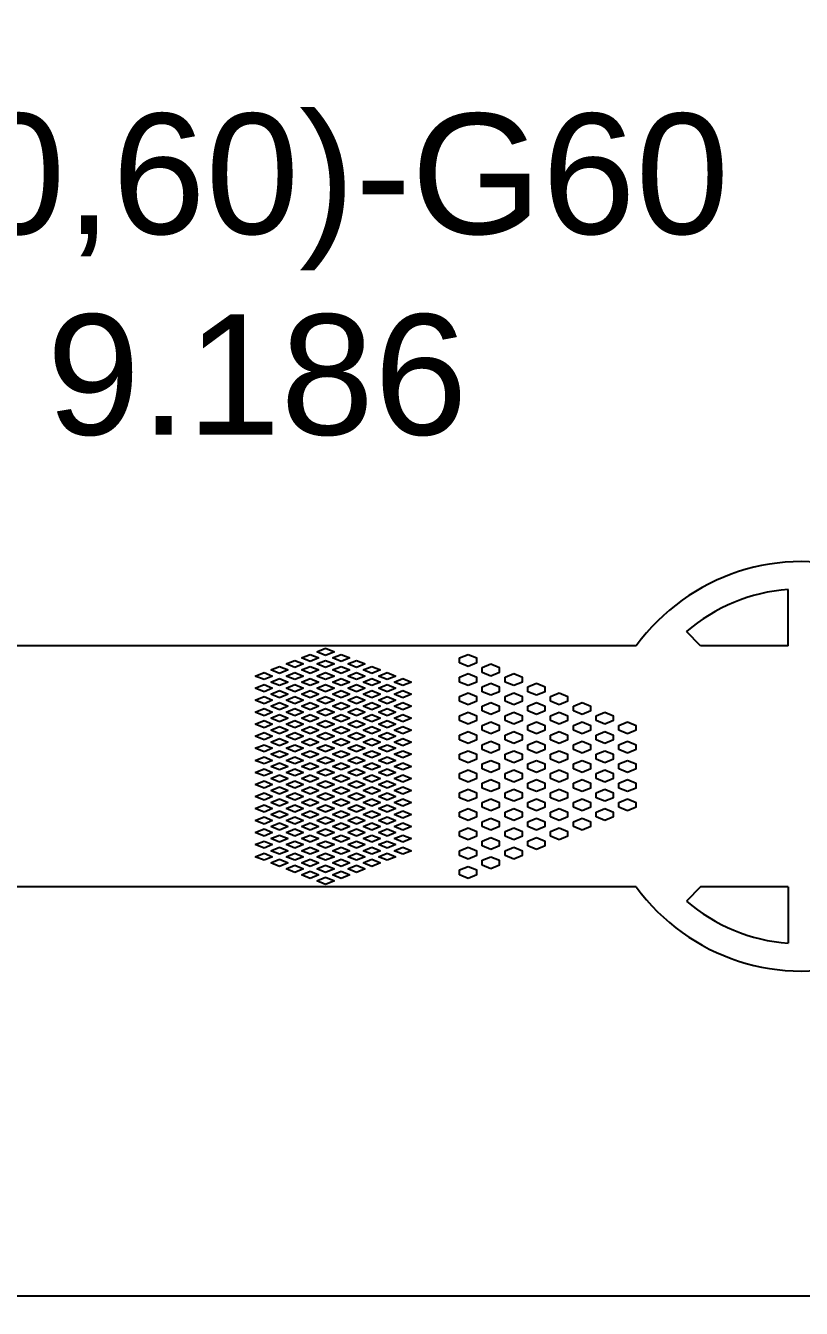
# Model space of a CAD drawing. Header units: inches. Extents: x -271009 to 5700, y -37000 to 38138.
# Drawn here: x -119430 to -116161, y 17255 to 22660 of the extents above; entities that cross this region are included whole.
import ezdxf

# ---------------------------------------------------------------- set-up
doc = ezdxf.new("R2010")
doc.units = ezdxf.units.IN
doc.header["$MEASUREMENT"] = 0
doc.styles.get("Standard").update_dxf_attribs({"font": 'arial.ttf'})

msp = doc.modelspace()

# ---------------------------------------------------------------- linework, layer by layer
for p, q in [((-116216.9, 20046.3), (-116216.9, 20284.3)), ((-116585.5, 20046.3), (-116645.8, 20106.6)), ((-116857, 20046.3), (-119813.4, 20046.3)), ((-118267.4, 19995.5), (-118230.8, 20010.7)), ((-118230.8, 20010.7), (-118194.3, 19995.5)), ((-118202.4, 20020.9), (-118165.9, 20036.1)), ((-118165.9, 20005.7), (-118202.4, 20020.9)), ((-118165.9, 20036.1), (-118129.3, 20020.9)), ((-118129.3, 20020.9), (-118165.9, 20005.7)), ((-118137.5, 19995.5), (-118100.9, 20010.7)), ((-118100.9, 20010.7), (-118064.4, 19995.5)), ((-117601.5, 19995.5), (-117565, 20010.7)), ((-117565, 20010.7), (-117528.5, 19995.5)), ((-116216.9, 20046.3), (-116585.5, 20046.3)), ((-118397.3, 19944.8), (-118360.8, 19960)), ((-118360.8, 19929.5), (-118397.3, 19944.8)), ((-118360.8, 19960), (-118324.2, 19944.8)), ((-118324.2, 19944.8), (-118360.8, 19929.5)), ((-118332.3, 19970.1), (-118295.8, 19985.4)), ((-118295.8, 19954.9), (-118332.3, 19970.1)), ((-118295.8, 19985.4), (-118259.3, 19970.1)), ((-118259.3, 19970.1), (-118295.8, 19954.9)), ((-118230.8, 19980.3), (-118267.4, 19995.5)), ((-118267.4, 19944.8), (-118230.8, 19960)), ((-118230.8, 19929.5), (-118267.4, 19944.8)), ((-118194.3, 19995.5), (-118230.8, 19980.3)), ((-118230.8, 19960), (-118194.3, 19944.8)), ((-118194.3, 19944.8), (-118230.8, 19929.5)), ((-118202.4, 19970.1), (-118165.9, 19985.4)), ((-118165.9, 19954.9), (-118202.4, 19970.1)), ((-118165.9, 19985.4), (-118129.3, 19970.1)), ((-118129.3, 19970.1), (-118165.9, 19954.9)), ((-118100.9, 19980.3), (-118137.5, 19995.5)), ((-118137.5, 19944.8), (-118100.9, 19960)), ((-118100.9, 19929.5), (-118137.5, 19944.8)), ((-118064.4, 19995.5), (-118100.9, 19980.3)), ((-118100.9, 19960), (-118064.4, 19944.8)), ((-118064.4, 19944.8), (-118100.9, 19929.5)), ((-118072.5, 19970.1), (-118036, 19985.4)), ((-118036, 19954.9), (-118072.5, 19970.1)), ((-118036, 19985.4), (-117999.4, 19970.1)), ((-117999.4, 19970.1), (-118036, 19954.9)), ((-118007.5, 19944.8), (-117971, 19960)), ((-117971, 19929.5), (-118007.5, 19944.8)), ((-117971, 19960), (-117934.5, 19944.8)), ((-117934.5, 19944.8), (-117971, 19929.5)), ((-117601.5, 19975.2), (-117601.5, 19995.5)), ((-117565, 19960), (-117601.5, 19975.2)), ((-117528.5, 19975.2), (-117565, 19960)), ((-117528.5, 19975.2), (-117528.5, 19995.5)), ((-117505.6, 19954.9), (-117469.1, 19970.1)), ((-117505.6, 19934.6), (-117505.6, 19954.9)), ((-117469.1, 19970.1), (-117432.6, 19954.9)), ((-117432.6, 19934.6), (-117432.6, 19954.9)), ((-118462.3, 19919.4), (-118425.7, 19934.6)), ((-118425.7, 19904.2), (-118462.3, 19919.4)), ((-118425.7, 19934.6), (-118389.2, 19919.4)), ((-118389.2, 19919.4), (-118425.7, 19904.2)), ((-118397.3, 19894), (-118360.8, 19909.2)), ((-118360.8, 19878.8), (-118397.3, 19894)), ((-118360.8, 19909.2), (-118324.2, 19894)), ((-118324.2, 19894), (-118360.8, 19878.8)), ((-118332.3, 19919.4), (-118295.8, 19934.6)), ((-118295.8, 19904.2), (-118332.3, 19919.4)), ((-118295.8, 19934.6), (-118259.3, 19919.4)), ((-118259.3, 19919.4), (-118295.8, 19904.2)), ((-118267.4, 19894), (-118230.8, 19909.2)), ((-118230.8, 19878.8), (-118267.4, 19894)), ((-118230.8, 19909.2), (-118194.3, 19894)), ((-118194.3, 19894), (-118230.8, 19878.8)), ((-118202.4, 19919.4), (-118165.9, 19934.6)), ((-118165.9, 19904.2), (-118202.4, 19919.4)), ((-118165.9, 19934.6), (-118129.3, 19919.4)), ((-118129.3, 19919.4), (-118165.9, 19904.2)), ((-118137.5, 19894), (-118100.9, 19909.2)), ((-118100.9, 19878.8), (-118137.5, 19894)), ((-118100.9, 19909.2), (-118064.4, 19894)), ((-118064.4, 19894), (-118100.9, 19878.8)), ((-118072.5, 19919.4), (-118036, 19934.6)), ((-118036, 19904.2), (-118072.5, 19919.4)), ((-118036, 19934.6), (-117999.4, 19919.4)), ((-117999.4, 19919.4), (-118036, 19904.2)), ((-118007.5, 19894), (-117971, 19909.2)), ((-117971, 19878.8), (-118007.5, 19894)), ((-117971, 19909.2), (-117934.5, 19894)), ((-117934.5, 19894), (-117971, 19878.8)), ((-117942.6, 19919.4), (-117906, 19934.6)), ((-117906, 19904.2), (-117942.6, 19919.4)), ((-117906, 19934.6), (-117869.5, 19919.4)), ((-117869.5, 19919.4), (-117906, 19904.2)), ((-117877.6, 19894), (-117841.1, 19909.2)), ((-117841.1, 19878.8), (-117877.6, 19894)), ((-117841.1, 19909.2), (-117804.5, 19894)), ((-117804.5, 19894), (-117841.1, 19878.8)), ((-117601.5, 19914.3), (-117565, 19929.5)), ((-117601.5, 19894), (-117601.5, 19914.3)), ((-117565, 19878.8), (-117601.5, 19894)), ((-117565, 19929.5), (-117528.5, 19914.3)), ((-117528.5, 19894), (-117565, 19878.8)), ((-117528.5, 19894), (-117528.5, 19914.3)), ((-117469.1, 19919.4), (-117505.6, 19934.6)), ((-117432.6, 19934.6), (-117469.1, 19919.4)), ((-117409.7, 19914.3), (-117373.2, 19929.5)), ((-117409.7, 19894), (-117409.7, 19914.3)), ((-117373.2, 19878.8), (-117409.7, 19894)), ((-117373.2, 19929.5), (-117336.6, 19914.3)), ((-117336.6, 19894), (-117373.2, 19878.8)), ((-117336.6, 19894), (-117336.6, 19914.3)), ((-118462.3, 19868.6), (-118425.7, 19883.9)), ((-118425.7, 19853.4), (-118462.3, 19868.6)), ((-118425.7, 19883.9), (-118389.2, 19868.6)), ((-118389.2, 19868.6), (-118425.7, 19853.4)), ((-118397.3, 19843.3), (-118360.8, 19858.5)), ((-118360.8, 19828), (-118397.3, 19843.3)), ((-118360.8, 19858.5), (-118324.2, 19843.3)), ((-118324.2, 19843.3), (-118360.8, 19828)), ((-118332.3, 19868.6), (-118295.8, 19883.9)), ((-118295.8, 19853.4), (-118332.3, 19868.6)), ((-118295.8, 19883.9), (-118259.3, 19868.6)), ((-118259.3, 19868.6), (-118295.8, 19853.4)), ((-118267.4, 19843.3), (-118230.8, 19858.5)), ((-118230.8, 19828), (-118267.4, 19843.3)), ((-118230.8, 19858.5), (-118194.3, 19843.3)), ((-118194.3, 19843.3), (-118230.8, 19828)), ((-118202.4, 19868.6), (-118165.9, 19883.9)), ((-118165.9, 19853.4), (-118202.4, 19868.6)), ((-118165.9, 19883.9), (-118129.3, 19868.6)), ((-118129.3, 19868.6), (-118165.9, 19853.4)), ((-118137.5, 19843.3), (-118100.9, 19858.5)), ((-118100.9, 19828), (-118137.5, 19843.3)), ((-118100.9, 19858.5), (-118064.4, 19843.3)), ((-118064.4, 19843.3), (-118100.9, 19828)), ((-118072.5, 19868.6), (-118036, 19883.9)), ((-118036, 19853.4), (-118072.5, 19868.6)), ((-118036, 19883.9), (-117999.4, 19868.6)), ((-117999.4, 19868.6), (-118036, 19853.4)), ((-118007.5, 19843.3), (-117971, 19858.5)), ((-117971, 19828), (-118007.5, 19843.3)), ((-117971, 19858.5), (-117934.5, 19843.3)), ((-117934.5, 19843.3), (-117971, 19828)), ((-117942.6, 19868.6), (-117906, 19883.9)), ((-117906, 19853.4), (-117942.6, 19868.6)), ((-117906, 19883.9), (-117869.5, 19868.6)), ((-117869.5, 19868.6), (-117906, 19853.4)), ((-117877.6, 19843.3), (-117841.1, 19858.5)), ((-117841.1, 19828), (-117877.6, 19843.3)), ((-117841.1, 19858.5), (-117804.5, 19843.3)), ((-117804.5, 19843.3), (-117841.1, 19828)), ((-117601.5, 19833.1), (-117565, 19848.3)), ((-117565, 19848.3), (-117528.5, 19833.1)), ((-117505.6, 19873.7), (-117469.1, 19888.9)), ((-117505.6, 19853.4), (-117505.6, 19873.7)), ((-117469.1, 19838.2), (-117505.6, 19853.4)), ((-117469.1, 19888.9), (-117432.6, 19873.7)), ((-117432.6, 19853.4), (-117469.1, 19838.2)), ((-117432.6, 19853.4), (-117432.6, 19873.7)), ((-117409.7, 19833.1), (-117373.2, 19848.3)), ((-117373.2, 19848.3), (-117336.6, 19833.1)), ((-117313.8, 19873.7), (-117277.3, 19888.9)), ((-117313.8, 19853.4), (-117313.8, 19873.7)), ((-117277.3, 19838.2), (-117313.8, 19853.4)), ((-117277.3, 19888.9), (-117240.7, 19873.7)), ((-117240.7, 19853.4), (-117277.3, 19838.2)), ((-117240.7, 19853.4), (-117240.7, 19873.7)), ((-117217.9, 19833.1), (-117181.3, 19848.3)), ((-117181.3, 19848.3), (-117144.8, 19833.1)), ((-118462.3, 19817.9), (-118425.7, 19833.1)), ((-118425.7, 19802.7), (-118462.3, 19817.9)), ((-118462.3, 19767.1), (-118425.7, 19782.4)), ((-118425.7, 19833.1), (-118389.2, 19817.9)), ((-118389.2, 19817.9), (-118425.7, 19802.7)), ((-118425.7, 19782.4), (-118389.2, 19767.1)), ((-118397.3, 19792.5), (-118360.8, 19807.7)), ((-118360.8, 19777.3), (-118397.3, 19792.5)), ((-118360.8, 19807.7), (-118324.2, 19792.5)), ((-118324.2, 19792.5), (-118360.8, 19777.3)), ((-118332.3, 19817.9), (-118295.8, 19833.1)), ((-118295.8, 19802.7), (-118332.3, 19817.9)), ((-118332.3, 19767.1), (-118295.8, 19782.4)), ((-118295.8, 19833.1), (-118259.3, 19817.9)), ((-118259.3, 19817.9), (-118295.8, 19802.7)), ((-118295.8, 19782.4), (-118259.3, 19767.1)), ((-118267.4, 19792.5), (-118230.8, 19807.7)), ((-118230.8, 19777.3), (-118267.4, 19792.5)), ((-118230.8, 19807.7), (-118194.3, 19792.5)), ((-118194.3, 19792.5), (-118230.8, 19777.3)), ((-118202.4, 19817.9), (-118165.9, 19833.1)), ((-118165.9, 19802.7), (-118202.4, 19817.9)), ((-118202.4, 19767.1), (-118165.9, 19782.4)), ((-118165.9, 19833.1), (-118129.3, 19817.9)), ((-118129.3, 19817.9), (-118165.9, 19802.7)), ((-118165.9, 19782.4), (-118129.3, 19767.1)), ((-118137.5, 19792.5), (-118100.9, 19807.7)), ((-118100.9, 19777.3), (-118137.5, 19792.5)), ((-118100.9, 19807.7), (-118064.4, 19792.5)), ((-118064.4, 19792.5), (-118100.9, 19777.3)), ((-118072.5, 19817.9), (-118036, 19833.1)), ((-118036, 19802.7), (-118072.5, 19817.9)), ((-118072.5, 19767.1), (-118036, 19782.4)), ((-118036, 19833.1), (-117999.4, 19817.9)), ((-117999.4, 19817.9), (-118036, 19802.7)), ((-118036, 19782.4), (-117999.4, 19767.1)), ((-118007.5, 19792.5), (-117971, 19807.7)), ((-117971, 19777.3), (-118007.5, 19792.5)), ((-117971, 19807.7), (-117934.5, 19792.5)), ((-117934.5, 19792.5), (-117971, 19777.3)), ((-117942.6, 19817.9), (-117906, 19833.1)), ((-117906, 19802.7), (-117942.6, 19817.9)), ((-117942.6, 19767.1), (-117906, 19782.4)), ((-117906, 19833.1), (-117869.5, 19817.9)), ((-117869.5, 19817.9), (-117906, 19802.7)), ((-117906, 19782.4), (-117869.5, 19767.1)), ((-117877.6, 19792.5), (-117841.1, 19807.7)), ((-117841.1, 19777.3), (-117877.6, 19792.5)), ((-117841.1, 19807.7), (-117804.5, 19792.5)), ((-117804.5, 19792.5), (-117841.1, 19777.3)), ((-117601.5, 19812.8), (-117601.5, 19833.1)), ((-117565, 19797.6), (-117601.5, 19812.8)), ((-117528.5, 19812.8), (-117565, 19797.6)), ((-117528.5, 19812.8), (-117528.5, 19833.1)), ((-117505.6, 19792.5), (-117469.1, 19807.7)), ((-117505.6, 19772.2), (-117505.6, 19792.5)), ((-117469.1, 19807.7), (-117432.6, 19792.5)), ((-117432.6, 19772.2), (-117432.6, 19792.5)), ((-117409.7, 19812.8), (-117409.7, 19833.1)), ((-117373.2, 19797.6), (-117409.7, 19812.8)), ((-117336.6, 19812.8), (-117373.2, 19797.6)), ((-117336.6, 19812.8), (-117336.6, 19833.1)), ((-117313.8, 19792.5), (-117277.3, 19807.7)), ((-117313.8, 19772.2), (-117313.8, 19792.5)), ((-117277.3, 19807.7), (-117240.7, 19792.5)), ((-117240.7, 19772.2), (-117240.7, 19792.5)), ((-117217.9, 19812.8), (-117217.9, 19833.1)), ((-117181.3, 19797.6), (-117217.9, 19812.8)), ((-117144.8, 19812.8), (-117181.3, 19797.6)), ((-117144.8, 19812.8), (-117144.8, 19833.1)), ((-117122, 19792.5), (-117085.4, 19807.7)), ((-117122, 19772.2), (-117122, 19792.5)), ((-117085.4, 19807.7), (-117048.9, 19792.5)), ((-117048.9, 19772.2), (-117048.9, 19792.5)), ((-118425.7, 19751.9), (-118462.3, 19767.1)), ((-118462.3, 19716.4), (-118425.7, 19731.6)), ((-118389.2, 19767.1), (-118425.7, 19751.9)), ((-118425.7, 19731.6), (-118389.2, 19716.4)), ((-118397.3, 19741.8), (-118360.8, 19757)), ((-118360.8, 19726.5), (-118397.3, 19741.8)), ((-118360.8, 19757), (-118324.2, 19741.8)), ((-118324.2, 19741.8), (-118360.8, 19726.5)), ((-118295.8, 19751.9), (-118332.3, 19767.1)), ((-118332.3, 19716.4), (-118295.8, 19731.6)), ((-118259.3, 19767.1), (-118295.8, 19751.9)), ((-118295.8, 19731.6), (-118259.3, 19716.4)), ((-118267.4, 19741.8), (-118230.8, 19757)), ((-118230.8, 19726.5), (-118267.4, 19741.8)), ((-118230.8, 19757), (-118194.3, 19741.8)), ((-118194.3, 19741.8), (-118230.8, 19726.5)), ((-118165.9, 19751.9), (-118202.4, 19767.1)), ((-118202.4, 19716.4), (-118165.9, 19731.6)), ((-118129.3, 19767.1), (-118165.9, 19751.9)), ((-118165.9, 19731.6), (-118129.3, 19716.4)), ((-118137.5, 19741.8), (-118100.9, 19757)), ((-118100.9, 19726.5), (-118137.5, 19741.8)), ((-118100.9, 19757), (-118064.4, 19741.8)), ((-118064.4, 19741.8), (-118100.9, 19726.5)), ((-118036, 19751.9), (-118072.5, 19767.1)), ((-118072.5, 19716.4), (-118036, 19731.6)), ((-117999.4, 19767.1), (-118036, 19751.9)), ((-118036, 19731.6), (-117999.4, 19716.4)), ((-118007.5, 19741.8), (-117971, 19757)), ((-117971, 19726.5), (-118007.5, 19741.8)), ((-117971, 19757), (-117934.5, 19741.8)), ((-117934.5, 19741.8), (-117971, 19726.5)), ((-117906, 19751.9), (-117942.6, 19767.1)), ((-117942.6, 19716.4), (-117906, 19731.6)), ((-117869.5, 19767.1), (-117906, 19751.9)), ((-117906, 19731.6), (-117869.5, 19716.4)), ((-117877.6, 19741.8), (-117841.1, 19757)), ((-117841.1, 19726.5), (-117877.6, 19741.8)), ((-117841.1, 19757), (-117804.5, 19741.8)), ((-117804.5, 19741.8), (-117841.1, 19726.5)), ((-117601.5, 19751.9), (-117565, 19767.1)), ((-117601.5, 19731.6), (-117601.5, 19751.9)), ((-117565, 19716.4), (-117601.5, 19731.6)), ((-117565, 19767.1), (-117528.5, 19751.9)), ((-117528.5, 19731.6), (-117565, 19716.4)), ((-117528.5, 19731.6), (-117528.5, 19751.9)), ((-117469.1, 19757), (-117505.6, 19772.2)), ((-117432.6, 19772.2), (-117469.1, 19757)), ((-117409.7, 19751.9), (-117373.2, 19767.1)), ((-117409.7, 19731.6), (-117409.7, 19751.9)), ((-117373.2, 19716.4), (-117409.7, 19731.6)), ((-117373.2, 19767.1), (-117336.6, 19751.9)), ((-117336.6, 19731.6), (-117373.2, 19716.4)), ((-117336.6, 19731.6), (-117336.6, 19751.9)), ((-117277.3, 19757), (-117313.8, 19772.2)), ((-117240.7, 19772.2), (-117277.3, 19757)), ((-117217.9, 19751.9), (-117181.3, 19767.1)), ((-117217.9, 19731.6), (-117217.9, 19751.9)), ((-117181.3, 19716.4), (-117217.9, 19731.6)), ((-117181.3, 19767.1), (-117144.8, 19751.9)), ((-117144.8, 19731.6), (-117181.3, 19716.4)), ((-117144.8, 19731.6), (-117144.8, 19751.9)), ((-117085.4, 19757), (-117122, 19772.2)), ((-117048.9, 19772.2), (-117085.4, 19757)), ((-117026, 19751.9), (-116989.5, 19767.1)), ((-117026, 19731.6), (-117026, 19751.9)), ((-116989.5, 19716.4), (-117026, 19731.6)), ((-116989.5, 19767.1), (-116953, 19751.9)), ((-116953, 19731.6), (-116989.5, 19716.4)), ((-116953, 19731.6), (-116953, 19751.9)), ((-118425.7, 19701.2), (-118462.3, 19716.4)), ((-118462.3, 19665.6), (-118425.7, 19680.9)), ((-118389.2, 19716.4), (-118425.7, 19701.2)), ((-118425.7, 19680.9), (-118389.2, 19665.6)), ((-118397.3, 19691), (-118360.8, 19706.2)), ((-118360.8, 19675.8), (-118397.3, 19691)), ((-118360.8, 19706.2), (-118324.2, 19691)), ((-118324.2, 19691), (-118360.8, 19675.8)), ((-118295.8, 19701.2), (-118332.3, 19716.4)), ((-118332.3, 19665.6), (-118295.8, 19680.9)), ((-118259.3, 19716.4), (-118295.8, 19701.2)), ((-118295.8, 19680.9), (-118259.3, 19665.6)), ((-118267.4, 19691), (-118230.8, 19706.2)), ((-118230.8, 19675.8), (-118267.4, 19691)), ((-118230.8, 19706.2), (-118194.3, 19691)), ((-118194.3, 19691), (-118230.8, 19675.8)), ((-118165.9, 19701.2), (-118202.4, 19716.4)), ((-118202.4, 19665.6), (-118165.9, 19680.9)), ((-118129.3, 19716.4), (-118165.9, 19701.2)), ((-118165.9, 19680.9), (-118129.3, 19665.6)), ((-118137.5, 19691), (-118100.9, 19706.2)), ((-118100.9, 19675.8), (-118137.5, 19691)), ((-118100.9, 19706.2), (-118064.4, 19691)), ((-118064.4, 19691), (-118100.9, 19675.8)), ((-118036, 19701.2), (-118072.5, 19716.4)), ((-118072.5, 19665.6), (-118036, 19680.9)), ((-117999.4, 19716.4), (-118036, 19701.2)), ((-118036, 19680.9), (-117999.4, 19665.6)), ((-118007.5, 19691), (-117971, 19706.2)), ((-117971, 19675.8), (-118007.5, 19691)), ((-117971, 19706.2), (-117934.5, 19691)), ((-117934.5, 19691), (-117971, 19675.8)), ((-117906, 19701.2), (-117942.6, 19716.4)), ((-117942.6, 19665.6), (-117906, 19680.9)), ((-117869.5, 19716.4), (-117906, 19701.2)), ((-117906, 19680.9), (-117869.5, 19665.6)), ((-117877.6, 19691), (-117841.1, 19706.2)), ((-117841.1, 19675.8), (-117877.6, 19691)), ((-117841.1, 19706.2), (-117804.5, 19691)), ((-117804.5, 19691), (-117841.1, 19675.8)), ((-117601.5, 19670.7), (-117565, 19685.9)), ((-117565, 19685.9), (-117528.5, 19670.7)), ((-117505.6, 19711.3), (-117469.1, 19726.5)), ((-117505.6, 19691), (-117505.6, 19711.3)), ((-117469.1, 19675.8), (-117505.6, 19691)), ((-117469.1, 19726.5), (-117432.6, 19711.3)), ((-117432.6, 19691), (-117469.1, 19675.8)), ((-117432.6, 19691), (-117432.6, 19711.3)), ((-117409.7, 19670.7), (-117373.2, 19685.9)), ((-117373.2, 19685.9), (-117336.6, 19670.7)), ((-117313.8, 19711.3), (-117277.3, 19726.5)), ((-117313.8, 19691), (-117313.8, 19711.3)), ((-117277.3, 19675.8), (-117313.8, 19691)), ((-117277.3, 19726.5), (-117240.7, 19711.3)), ((-117240.7, 19691), (-117277.3, 19675.8)), ((-117240.7, 19691), (-117240.7, 19711.3)), ((-117217.9, 19670.7), (-117181.3, 19685.9)), ((-117181.3, 19685.9), (-117144.8, 19670.7)), ((-117122, 19711.3), (-117085.4, 19726.5)), ((-117122, 19691), (-117122, 19711.3)), ((-117085.4, 19675.8), (-117122, 19691)), ((-117085.4, 19726.5), (-117048.9, 19711.3)), ((-117048.9, 19691), (-117085.4, 19675.8)), ((-117048.9, 19691), (-117048.9, 19711.3)), ((-117026, 19670.7), (-116989.5, 19685.9)), ((-116989.5, 19685.9), (-116953, 19670.7)), ((-116930.1, 19711.3), (-116893.6, 19726.5)), ((-116930.1, 19691), (-116930.1, 19711.3)), ((-116893.6, 19675.8), (-116930.1, 19691)), ((-116893.6, 19726.5), (-116857, 19711.3)), ((-116857, 19691), (-116893.6, 19675.8)), ((-116857, 19691), (-116857, 19711.3)), ((-118425.7, 19650.4), (-118462.3, 19665.6)), ((-118462.3, 19614.9), (-118425.7, 19630.1)), ((-118389.2, 19665.6), (-118425.7, 19650.4)), ((-118425.7, 19630.1), (-118389.2, 19614.9)), ((-118397.3, 19640.3), (-118360.8, 19655.5)), ((-118360.8, 19625), (-118397.3, 19640.3)), ((-118360.8, 19655.5), (-118324.2, 19640.3)), ((-118324.2, 19640.3), (-118360.8, 19625)), ((-118295.8, 19650.4), (-118332.3, 19665.6)), ((-118332.3, 19614.9), (-118295.8, 19630.1)), ((-118259.3, 19665.6), (-118295.8, 19650.4)), ((-118295.8, 19630.1), (-118259.3, 19614.9)), ((-118267.4, 19640.3), (-118230.8, 19655.5)), ((-118230.8, 19625), (-118267.4, 19640.3)), ((-118230.8, 19655.5), (-118194.3, 19640.3)), ((-118194.3, 19640.3), (-118230.8, 19625)), ((-118165.9, 19650.4), (-118202.4, 19665.6)), ((-118202.4, 19614.9), (-118165.9, 19630.1)), ((-118129.3, 19665.6), (-118165.9, 19650.4)), ((-118165.9, 19630.1), (-118129.3, 19614.9)), ((-118137.5, 19640.3), (-118100.9, 19655.5)), ((-118100.9, 19625), (-118137.5, 19640.3)), ((-118100.9, 19655.5), (-118064.4, 19640.3)), ((-118064.4, 19640.3), (-118100.9, 19625)), ((-118036, 19650.4), (-118072.5, 19665.6)), ((-118072.5, 19614.9), (-118036, 19630.1)), ((-117999.4, 19665.6), (-118036, 19650.4)), ((-118036, 19630.1), (-117999.4, 19614.9)), ((-118007.5, 19640.3), (-117971, 19655.5)), ((-117971, 19625), (-118007.5, 19640.3)), ((-117971, 19655.5), (-117934.5, 19640.3)), ((-117934.5, 19640.3), (-117971, 19625)), ((-117906, 19650.4), (-117942.6, 19665.6)), ((-117942.6, 19614.9), (-117906, 19630.1)), ((-117869.5, 19665.6), (-117906, 19650.4)), ((-117906, 19630.1), (-117869.5, 19614.9)), ((-117877.6, 19640.3), (-117841.1, 19655.5)), ((-117841.1, 19625), (-117877.6, 19640.3)), ((-117841.1, 19655.5), (-117804.5, 19640.3)), ((-117804.5, 19640.3), (-117841.1, 19625)), ((-117601.5, 19650.4), (-117601.5, 19670.7)), ((-117565, 19635.2), (-117601.5, 19650.4)), ((-117528.5, 19650.4), (-117565, 19635.2)), ((-117528.5, 19650.4), (-117528.5, 19670.7)), ((-117505.6, 19630.1), (-117469.1, 19645.3)), ((-117505.6, 19609.8), (-117505.6, 19630.1)), ((-117469.1, 19645.3), (-117432.6, 19630.1)), ((-117432.6, 19609.8), (-117432.6, 19630.1)), ((-117409.7, 19650.4), (-117409.7, 19670.7)), ((-117373.2, 19635.2), (-117409.7, 19650.4)), ((-117336.6, 19650.4), (-117373.2, 19635.2)), ((-117336.6, 19650.4), (-117336.6, 19670.7)), ((-117313.8, 19630.1), (-117277.3, 19645.3)), ((-117313.8, 19609.8), (-117313.8, 19630.1)), ((-117277.3, 19645.3), (-117240.7, 19630.1)), ((-117240.7, 19609.8), (-117240.7, 19630.1)), ((-117217.9, 19650.4), (-117217.9, 19670.7)), ((-117181.3, 19635.2), (-117217.9, 19650.4)), ((-117144.8, 19650.4), (-117181.3, 19635.2)), ((-117144.8, 19650.4), (-117144.8, 19670.7)), ((-117122, 19630.1), (-117085.4, 19645.3)), ((-117122, 19609.8), (-117122, 19630.1)), ((-117085.4, 19645.3), (-117048.9, 19630.1)), ((-117048.9, 19609.8), (-117048.9, 19630.1)), ((-117026, 19650.4), (-117026, 19670.7)), ((-116989.5, 19635.2), (-117026, 19650.4)), ((-116953, 19650.4), (-116989.5, 19635.2)), ((-116953, 19650.4), (-116953, 19670.7)), ((-116930.1, 19630.1), (-116893.6, 19645.3)), ((-116930.1, 19609.8), (-116930.1, 19630.1)), ((-116893.6, 19645.3), (-116857, 19630.1)), ((-116857, 19609.8), (-116857, 19630.1)), ((-118425.7, 19599.7), (-118462.3, 19614.9)), ((-118462.3, 19564.1), (-118425.7, 19579.4)), ((-118389.2, 19614.9), (-118425.7, 19599.7)), ((-118425.7, 19579.4), (-118389.2, 19564.1)), ((-118397.3, 19589.5), (-118360.8, 19604.7)), ((-118360.8, 19574.3), (-118397.3, 19589.5)), ((-118360.8, 19604.7), (-118324.2, 19589.5)), ((-118324.2, 19589.5), (-118360.8, 19574.3)), ((-118295.8, 19599.7), (-118332.3, 19614.9)), ((-118332.3, 19564.1), (-118295.8, 19579.4)), ((-118259.3, 19614.9), (-118295.8, 19599.7)), ((-118295.8, 19579.4), (-118259.3, 19564.1)), ((-118267.4, 19589.5), (-118230.8, 19604.7)), ((-118230.8, 19574.3), (-118267.4, 19589.5)), ((-118230.8, 19604.7), (-118194.3, 19589.5)), ((-118194.3, 19589.5), (-118230.8, 19574.3)), ((-118165.9, 19599.7), (-118202.4, 19614.9)), ((-118202.4, 19564.1), (-118165.9, 19579.4)), ((-118129.3, 19614.9), (-118165.9, 19599.7)), ((-118165.9, 19579.4), (-118129.3, 19564.1)), ((-118137.5, 19589.5), (-118100.9, 19604.7)), ((-118100.9, 19574.3), (-118137.5, 19589.5)), ((-118100.9, 19604.7), (-118064.4, 19589.5)), ((-118064.4, 19589.5), (-118100.9, 19574.3)), ((-118036, 19599.7), (-118072.5, 19614.9)), ((-118072.5, 19564.1), (-118036, 19579.4)), ((-117999.4, 19614.9), (-118036, 19599.7)), ((-118036, 19579.4), (-117999.4, 19564.1)), ((-118007.5, 19589.5), (-117971, 19604.7)), ((-117971, 19574.3), (-118007.5, 19589.5)), ((-117971, 19604.7), (-117934.5, 19589.5)), ((-117934.5, 19589.5), (-117971, 19574.3)), ((-117906, 19599.7), (-117942.6, 19614.9)), ((-117942.6, 19564.1), (-117906, 19579.4)), ((-117869.5, 19614.9), (-117906, 19599.7)), ((-117906, 19579.4), (-117869.5, 19564.1)), ((-117877.6, 19589.5), (-117841.1, 19604.7)), ((-117841.1, 19574.3), (-117877.6, 19589.5)), ((-117841.1, 19604.7), (-117804.5, 19589.5)), ((-117804.5, 19589.5), (-117841.1, 19574.3)), ((-117601.5, 19589.5), (-117565, 19604.7)), ((-117601.5, 19569.2), (-117601.5, 19589.5)), ((-117565, 19554), (-117601.5, 19569.2)), ((-117565, 19604.7), (-117528.5, 19589.5)), ((-117528.5, 19569.2), (-117565, 19554)), ((-117528.5, 19569.2), (-117528.5, 19589.5)), ((-117469.1, 19594.6), (-117505.6, 19609.8)), ((-117432.6, 19609.8), (-117469.1, 19594.6)), ((-117409.7, 19589.5), (-117373.2, 19604.7)), ((-117409.7, 19569.2), (-117409.7, 19589.5)), ((-117373.2, 19554), (-117409.7, 19569.2)), ((-117373.2, 19604.7), (-117336.6, 19589.5)), ((-117336.6, 19569.2), (-117373.2, 19554)), ((-117336.6, 19569.2), (-117336.6, 19589.5)), ((-117277.3, 19594.6), (-117313.8, 19609.8)), ((-117240.7, 19609.8), (-117277.3, 19594.6)), ((-117217.9, 19589.5), (-117181.3, 19604.7)), ((-117217.9, 19569.2), (-117217.9, 19589.5)), ((-117181.3, 19554), (-117217.9, 19569.2)), ((-117181.3, 19604.7), (-117144.8, 19589.5)), ((-117144.8, 19569.2), (-117181.3, 19554)), ((-117144.8, 19569.2), (-117144.8, 19589.5)), ((-117085.4, 19594.6), (-117122, 19609.8)), ((-117048.9, 19609.8), (-117085.4, 19594.6)), ((-117026, 19589.5), (-116989.5, 19604.7)), ((-117026, 19569.2), (-117026, 19589.5)), ((-116989.5, 19554), (-117026, 19569.2)), ((-116989.5, 19604.7), (-116953, 19589.5)), ((-116953, 19569.2), (-116989.5, 19554)), ((-116953, 19569.2), (-116953, 19589.5)), ((-116893.6, 19594.6), (-116930.1, 19609.8)), ((-116857, 19609.8), (-116893.6, 19594.6)), ((-118425.7, 19548.9), (-118462.3, 19564.1)), ((-118462.3, 19513.4), (-118425.7, 19528.6)), ((-118425.7, 19498.2), (-118462.3, 19513.4)), ((-118389.2, 19564.1), (-118425.7, 19548.9)), ((-118425.7, 19528.6), (-118389.2, 19513.4)), ((-118389.2, 19513.4), (-118425.7, 19498.2)), ((-118397.3, 19538.8), (-118360.8, 19554)), ((-118360.8, 19523.5), (-118397.3, 19538.8)), ((-118360.8, 19554), (-118324.2, 19538.8)), ((-118324.2, 19538.8), (-118360.8, 19523.5)), ((-118295.8, 19548.9), (-118332.3, 19564.1)), ((-118332.3, 19513.4), (-118295.8, 19528.6)), ((-118295.8, 19498.2), (-118332.3, 19513.4)), ((-118259.3, 19564.1), (-118295.8, 19548.9)), ((-118295.8, 19528.6), (-118259.3, 19513.4)), ((-118259.3, 19513.4), (-118295.8, 19498.2)), ((-118267.4, 19538.8), (-118230.8, 19554)), ((-118230.8, 19523.5), (-118267.4, 19538.8)), ((-118230.8, 19554), (-118194.3, 19538.8)), ((-118194.3, 19538.8), (-118230.8, 19523.5)), ((-118165.9, 19548.9), (-118202.4, 19564.1)), ((-118202.4, 19513.4), (-118165.9, 19528.6)), ((-118165.9, 19498.2), (-118202.4, 19513.4)), ((-118129.3, 19564.1), (-118165.9, 19548.9)), ((-118165.9, 19528.6), (-118129.3, 19513.4)), ((-118129.3, 19513.4), (-118165.9, 19498.2)), ((-118137.5, 19538.8), (-118100.9, 19554)), ((-118100.9, 19523.5), (-118137.5, 19538.8)), ((-118100.9, 19554), (-118064.4, 19538.8)), ((-118064.4, 19538.8), (-118100.9, 19523.5)), ((-118036, 19548.9), (-118072.5, 19564.1)), ((-118072.5, 19513.4), (-118036, 19528.6)), ((-118036, 19498.2), (-118072.5, 19513.4)), ((-117999.4, 19564.1), (-118036, 19548.9)), ((-118036, 19528.6), (-117999.4, 19513.4)), ((-117999.4, 19513.4), (-118036, 19498.2)), ((-118007.5, 19538.8), (-117971, 19554)), ((-117971, 19523.5), (-118007.5, 19538.8)), ((-117971, 19554), (-117934.5, 19538.8)), ((-117934.5, 19538.8), (-117971, 19523.5)), ((-117906, 19548.9), (-117942.6, 19564.1)), ((-117942.6, 19513.4), (-117906, 19528.6)), ((-117906, 19498.2), (-117942.6, 19513.4)), ((-117869.5, 19564.1), (-117906, 19548.9)), ((-117906, 19528.6), (-117869.5, 19513.4)), ((-117869.5, 19513.4), (-117906, 19498.2)), ((-117877.6, 19538.8), (-117841.1, 19554)), ((-117841.1, 19523.5), (-117877.6, 19538.8)), ((-117841.1, 19554), (-117804.5, 19538.8)), ((-117804.5, 19538.8), (-117841.1, 19523.5)), ((-117601.5, 19508.3), (-117565, 19523.5)), ((-117565, 19523.5), (-117528.5, 19508.3)), ((-117505.6, 19548.9), (-117469.1, 19564.1)), ((-117505.6, 19528.6), (-117505.6, 19548.9)), ((-117469.1, 19513.4), (-117505.6, 19528.6)), ((-117469.1, 19564.1), (-117432.6, 19548.9)), ((-117432.6, 19528.6), (-117469.1, 19513.4)), ((-117432.6, 19528.6), (-117432.6, 19548.9)), ((-117409.7, 19508.3), (-117373.2, 19523.5)), ((-117373.2, 19523.5), (-117336.6, 19508.3)), ((-117313.8, 19548.9), (-117277.3, 19564.1)), ((-117313.8, 19528.6), (-117313.8, 19548.9)), ((-117277.3, 19513.4), (-117313.8, 19528.6)), ((-117277.3, 19564.1), (-117240.7, 19548.9)), ((-117240.7, 19528.6), (-117277.3, 19513.4)), ((-117240.7, 19528.6), (-117240.7, 19548.9)), ((-117217.9, 19508.3), (-117181.3, 19523.5)), ((-117181.3, 19523.5), (-117144.8, 19508.3)), ((-117122, 19548.9), (-117085.4, 19564.1)), ((-117122, 19528.6), (-117122, 19548.9)), ((-117085.4, 19513.4), (-117122, 19528.6)), ((-117085.4, 19564.1), (-117048.9, 19548.9)), ((-117048.9, 19528.6), (-117085.4, 19513.4)), ((-117048.9, 19528.6), (-117048.9, 19548.9)), ((-117026, 19508.3), (-116989.5, 19523.5)), ((-116989.5, 19523.5), (-116953, 19508.3)), ((-116930.1, 19548.9), (-116893.6, 19564.1)), ((-116930.1, 19528.6), (-116930.1, 19548.9)), ((-116893.6, 19513.4), (-116930.1, 19528.6)), ((-116893.6, 19564.1), (-116857, 19548.9)), ((-116857, 19528.6), (-116893.6, 19513.4)), ((-116857, 19528.6), (-116857, 19548.9)), ((-118462.3, 19462.6), (-118425.7, 19477.9)), ((-118425.7, 19447.4), (-118462.3, 19462.6)), ((-118425.7, 19477.9), (-118389.2, 19462.6)), ((-118389.2, 19462.6), (-118425.7, 19447.4)), ((-118397.3, 19488), (-118360.8, 19503.2)), ((-118360.8, 19472.8), (-118397.3, 19488)), ((-118360.8, 19503.2), (-118324.2, 19488)), ((-118324.2, 19488), (-118360.8, 19472.8)), ((-118332.3, 19462.6), (-118295.8, 19477.9)), ((-118295.8, 19447.4), (-118332.3, 19462.6)), ((-118295.8, 19477.9), (-118259.3, 19462.6)), ((-118259.3, 19462.6), (-118295.8, 19447.4)), ((-118267.4, 19488), (-118230.8, 19503.2)), ((-118230.8, 19472.8), (-118267.4, 19488)), ((-118230.8, 19503.2), (-118194.3, 19488)), ((-118194.3, 19488), (-118230.8, 19472.8)), ((-118202.4, 19462.6), (-118165.9, 19477.9)), ((-118165.9, 19447.4), (-118202.4, 19462.6)), ((-118165.9, 19477.9), (-118129.3, 19462.6)), ((-118129.3, 19462.6), (-118165.9, 19447.4)), ((-118137.5, 19488), (-118100.9, 19503.2)), ((-118100.9, 19472.8), (-118137.5, 19488)), ((-118100.9, 19503.2), (-118064.4, 19488)), ((-118064.4, 19488), (-118100.9, 19472.8)), ((-118072.5, 19462.6), (-118036, 19477.9)), ((-118036, 19447.4), (-118072.5, 19462.6)), ((-118036, 19477.9), (-117999.4, 19462.6)), ((-117999.4, 19462.6), (-118036, 19447.4)), ((-118007.5, 19488), (-117971, 19503.2)), ((-117971, 19472.8), (-118007.5, 19488)), ((-117971, 19503.2), (-117934.5, 19488)), ((-117934.5, 19488), (-117971, 19472.8)), ((-117942.6, 19462.6), (-117906, 19477.9)), ((-117906, 19447.4), (-117942.6, 19462.6)), ((-117906, 19477.9), (-117869.5, 19462.6)), ((-117869.5, 19462.6), (-117906, 19447.4)), ((-117877.6, 19488), (-117841.1, 19503.2)), ((-117841.1, 19472.8), (-117877.6, 19488)), ((-117841.1, 19503.2), (-117804.5, 19488)), ((-117804.5, 19488), (-117841.1, 19472.8)), ((-117601.5, 19488), (-117601.5, 19508.3)), ((-117565, 19472.8), (-117601.5, 19488)), ((-117528.5, 19488), (-117565, 19472.8)), ((-117528.5, 19488), (-117528.5, 19508.3)), ((-117505.6, 19467.7), (-117469.1, 19482.9)), ((-117505.6, 19447.4), (-117505.6, 19467.7)), ((-117469.1, 19482.9), (-117432.6, 19467.7)), ((-117432.6, 19447.4), (-117432.6, 19467.7)), ((-117409.7, 19488), (-117409.7, 19508.3)), ((-117373.2, 19472.8), (-117409.7, 19488)), ((-117336.6, 19488), (-117373.2, 19472.8)), ((-117336.6, 19488), (-117336.6, 19508.3)), ((-117313.8, 19467.7), (-117277.3, 19482.9)), ((-117313.8, 19447.4), (-117313.8, 19467.7)), ((-117277.3, 19482.9), (-117240.7, 19467.7)), ((-117240.7, 19447.4), (-117240.7, 19467.7)), ((-117217.9, 19488), (-117217.9, 19508.3)), ((-117181.3, 19472.8), (-117217.9, 19488)), ((-117144.8, 19488), (-117181.3, 19472.8)), ((-117144.8, 19488), (-117144.8, 19508.3)), ((-117122, 19467.7), (-117085.4, 19482.9)), ((-117122, 19447.4), (-117122, 19467.7)), ((-117085.4, 19482.9), (-117048.9, 19467.7)), ((-117048.9, 19447.4), (-117048.9, 19467.7)), ((-117026, 19488), (-117026, 19508.3)), ((-116989.5, 19472.8), (-117026, 19488)), ((-116953, 19488), (-116989.5, 19472.8)), ((-116953, 19488), (-116953, 19508.3)), ((-116930.1, 19467.7), (-116893.6, 19482.9)), ((-116930.1, 19447.4), (-116930.1, 19467.7)), ((-116893.6, 19482.9), (-116857, 19467.7)), ((-116857, 19447.4), (-116857, 19467.7)), ((-118462.3, 19411.9), (-118425.7, 19427.1)), ((-118425.7, 19396.7), (-118462.3, 19411.9)), ((-118425.7, 19427.1), (-118389.2, 19411.9)), ((-118389.2, 19411.9), (-118425.7, 19396.7)), ((-118397.3, 19437.3), (-118360.8, 19452.5)), ((-118360.8, 19422), (-118397.3, 19437.3)), ((-118360.8, 19452.5), (-118324.2, 19437.3)), ((-118324.2, 19437.3), (-118360.8, 19422)), ((-118332.3, 19411.9), (-118295.8, 19427.1)), ((-118295.8, 19396.7), (-118332.3, 19411.9)), ((-118295.8, 19427.1), (-118259.3, 19411.9)), ((-118259.3, 19411.9), (-118295.8, 19396.7)), ((-118267.4, 19437.3), (-118230.8, 19452.5)), ((-118230.8, 19422), (-118267.4, 19437.3)), ((-118230.8, 19452.5), (-118194.3, 19437.3)), ((-118194.3, 19437.3), (-118230.8, 19422)), ((-118202.4, 19411.9), (-118165.9, 19427.1)), ((-118165.9, 19396.7), (-118202.4, 19411.9)), ((-118165.9, 19427.1), (-118129.3, 19411.9)), ((-118129.3, 19411.9), (-118165.9, 19396.7)), ((-118137.5, 19437.3), (-118100.9, 19452.5)), ((-118100.9, 19422), (-118137.5, 19437.3)), ((-118100.9, 19452.5), (-118064.4, 19437.3)), ((-118064.4, 19437.3), (-118100.9, 19422)), ((-118072.5, 19411.9), (-118036, 19427.1)), ((-118036, 19396.7), (-118072.5, 19411.9)), ((-118036, 19427.1), (-117999.4, 19411.9)), ((-117999.4, 19411.9), (-118036, 19396.7)), ((-118007.5, 19437.3), (-117971, 19452.5)), ((-117971, 19422), (-118007.5, 19437.3)), ((-117971, 19452.5), (-117934.5, 19437.3)), ((-117934.5, 19437.3), (-117971, 19422)), ((-117942.6, 19411.9), (-117906, 19427.1)), ((-117906, 19396.7), (-117942.6, 19411.9)), ((-117906, 19427.1), (-117869.5, 19411.9)), ((-117869.5, 19411.9), (-117906, 19396.7)), ((-117877.6, 19437.3), (-117841.1, 19452.5)), ((-117841.1, 19422), (-117877.6, 19437.3)), ((-117841.1, 19452.5), (-117804.5, 19437.3)), ((-117804.5, 19437.3), (-117841.1, 19422)), ((-117601.5, 19427.1), (-117565, 19442.3)), ((-117601.5, 19406.8), (-117601.5, 19427.1)), ((-117565, 19391.6), (-117601.5, 19406.8)), ((-117565, 19442.3), (-117528.5, 19427.1)), ((-117528.5, 19406.8), (-117565, 19391.6)), ((-117528.5, 19406.8), (-117528.5, 19427.1)), ((-117469.1, 19432.2), (-117505.6, 19447.4)), ((-117432.6, 19447.4), (-117469.1, 19432.2)), ((-117409.7, 19427.1), (-117373.2, 19442.3)), ((-117409.7, 19406.8), (-117409.7, 19427.1)), ((-117373.2, 19391.6), (-117409.7, 19406.8)), ((-117373.2, 19442.3), (-117336.6, 19427.1)), ((-117336.6, 19406.8), (-117373.2, 19391.6)), ((-117336.6, 19406.8), (-117336.6, 19427.1)), ((-117277.3, 19432.2), (-117313.8, 19447.4)), ((-117240.7, 19447.4), (-117277.3, 19432.2)), ((-117217.9, 19427.1), (-117181.3, 19442.3)), ((-117217.9, 19406.8), (-117217.9, 19427.1)), ((-117181.3, 19391.6), (-117217.9, 19406.8)), ((-117181.3, 19442.3), (-117144.8, 19427.1)), ((-117144.8, 19406.8), (-117181.3, 19391.6)), ((-117144.8, 19406.8), (-117144.8, 19427.1)), ((-117085.4, 19432.2), (-117122, 19447.4)), ((-117048.9, 19447.4), (-117085.4, 19432.2)), ((-117026, 19427.1), (-116989.5, 19442.3)), ((-117026, 19406.8), (-117026, 19427.1)), ((-116989.5, 19391.6), (-117026, 19406.8)), ((-116989.5, 19442.3), (-116953, 19427.1)), ((-116953, 19406.8), (-116989.5, 19391.6)), ((-116953, 19406.8), (-116953, 19427.1)), ((-116893.6, 19432.2), (-116930.1, 19447.4)), ((-116857, 19447.4), (-116893.6, 19432.2)), ((-118462.3, 19361.1), (-118425.7, 19376.4)), ((-118425.7, 19345.9), (-118462.3, 19361.1)), ((-118425.7, 19376.4), (-118389.2, 19361.1)), ((-118389.2, 19361.1), (-118425.7, 19345.9)), ((-118397.3, 19386.5), (-118360.8, 19401.7)), ((-118360.8, 19371.3), (-118397.3, 19386.5)), ((-118397.3, 19335.8), (-118360.8, 19351)), ((-118360.8, 19401.7), (-118324.2, 19386.5)), ((-118324.2, 19386.5), (-118360.8, 19371.3)), ((-118360.8, 19351), (-118324.2, 19335.8)), ((-118332.3, 19361.1), (-118295.8, 19376.4)), ((-118295.8, 19345.9), (-118332.3, 19361.1)), ((-118295.8, 19376.4), (-118259.3, 19361.1)), ((-118259.3, 19361.1), (-118295.8, 19345.9)), ((-118267.4, 19386.5), (-118230.8, 19401.7)), ((-118230.8, 19371.3), (-118267.4, 19386.5)), ((-118267.4, 19335.8), (-118230.8, 19351)), ((-118230.8, 19401.7), (-118194.3, 19386.5)), ((-118194.3, 19386.5), (-118230.8, 19371.3)), ((-118230.8, 19351), (-118194.3, 19335.8)), ((-118202.4, 19361.1), (-118165.9, 19376.4)), ((-118165.9, 19345.9), (-118202.4, 19361.1)), ((-118165.9, 19376.4), (-118129.3, 19361.1)), ((-118129.3, 19361.1), (-118165.9, 19345.9)), ((-118137.5, 19386.5), (-118100.9, 19401.7)), ((-118100.9, 19371.3), (-118137.5, 19386.5)), ((-118137.5, 19335.8), (-118100.9, 19351)), ((-118100.9, 19401.7), (-118064.4, 19386.5)), ((-118064.4, 19386.5), (-118100.9, 19371.3)), ((-118100.9, 19351), (-118064.4, 19335.8)), ((-118072.5, 19361.1), (-118036, 19376.4)), ((-118036, 19345.9), (-118072.5, 19361.1)), ((-118036, 19376.4), (-117999.4, 19361.1)), ((-117999.4, 19361.1), (-118036, 19345.9)), ((-118007.5, 19386.5), (-117971, 19401.7)), ((-117971, 19371.3), (-118007.5, 19386.5)), ((-118007.5, 19335.8), (-117971, 19351)), ((-117971, 19401.7), (-117934.5, 19386.5)), ((-117934.5, 19386.5), (-117971, 19371.3)), ((-117971, 19351), (-117934.5, 19335.8)), ((-117942.6, 19361.1), (-117906, 19376.4)), ((-117906, 19345.9), (-117942.6, 19361.1)), ((-117906, 19376.4), (-117869.5, 19361.1)), ((-117869.5, 19361.1), (-117906, 19345.9)), ((-117877.6, 19386.5), (-117841.1, 19401.7)), ((-117841.1, 19371.3), (-117877.6, 19386.5)), ((-117877.6, 19335.8), (-117841.1, 19351)), ((-117841.1, 19401.7), (-117804.5, 19386.5)), ((-117804.5, 19386.5), (-117841.1, 19371.3)), ((-117841.1, 19351), (-117804.5, 19335.8)), ((-117601.5, 19345.9), (-117565, 19361.1)), ((-117565, 19361.1), (-117528.5, 19345.9)), ((-117505.6, 19386.5), (-117469.1, 19401.7)), ((-117505.6, 19366.2), (-117505.6, 19386.5)), ((-117469.1, 19351), (-117505.6, 19366.2)), ((-117469.1, 19401.7), (-117432.6, 19386.5)), ((-117432.6, 19366.2), (-117469.1, 19351)), ((-117432.6, 19366.2), (-117432.6, 19386.5)), ((-117409.7, 19345.9), (-117373.2, 19361.1)), ((-117373.2, 19361.1), (-117336.6, 19345.9)), ((-117313.8, 19386.5), (-117277.3, 19401.7)), ((-117313.8, 19366.2), (-117313.8, 19386.5)), ((-117277.3, 19351), (-117313.8, 19366.2)), ((-117277.3, 19401.7), (-117240.7, 19386.5)), ((-117240.7, 19366.2), (-117277.3, 19351)), ((-117240.7, 19366.2), (-117240.7, 19386.5)), ((-117217.9, 19345.9), (-117181.3, 19361.1)), ((-117181.3, 19361.1), (-117144.8, 19345.9)), ((-117122, 19386.5), (-117085.4, 19401.7)), ((-117122, 19366.2), (-117122, 19386.5)), ((-117085.4, 19351), (-117122, 19366.2)), ((-117085.4, 19401.7), (-117048.9, 19386.5)), ((-117048.9, 19366.2), (-117085.4, 19351)), ((-117048.9, 19366.2), (-117048.9, 19386.5)), ((-117026, 19345.9), (-116989.5, 19361.1)), ((-116989.5, 19361.1), (-116953, 19345.9)), ((-116930.1, 19386.5), (-116893.6, 19401.7)), ((-116930.1, 19366.2), (-116930.1, 19386.5)), ((-116893.6, 19351), (-116930.1, 19366.2)), ((-116893.6, 19401.7), (-116857, 19386.5)), ((-116857, 19366.2), (-116893.6, 19351)), ((-116857, 19366.2), (-116857, 19386.5)), ((-118462.3, 19310.4), (-118425.7, 19325.6)), ((-118425.7, 19295.2), (-118462.3, 19310.4)), ((-118425.7, 19325.6), (-118389.2, 19310.4)), ((-118389.2, 19310.4), (-118425.7, 19295.2)), ((-118360.8, 19320.5), (-118397.3, 19335.8)), ((-118397.3, 19285), (-118360.8, 19300.2)), ((-118324.2, 19335.8), (-118360.8, 19320.5)), ((-118360.8, 19300.2), (-118324.2, 19285)), ((-118332.3, 19310.4), (-118295.8, 19325.6)), ((-118295.8, 19295.2), (-118332.3, 19310.4)), ((-118295.8, 19325.6), (-118259.3, 19310.4)), ((-118259.3, 19310.4), (-118295.8, 19295.2)), ((-118230.8, 19320.5), (-118267.4, 19335.8)), ((-118267.4, 19285), (-118230.8, 19300.2)), ((-118194.3, 19335.8), (-118230.8, 19320.5)), ((-118230.8, 19300.2), (-118194.3, 19285)), ((-118202.4, 19310.4), (-118165.9, 19325.6)), ((-118165.9, 19295.2), (-118202.4, 19310.4)), ((-118165.9, 19325.6), (-118129.3, 19310.4)), ((-118129.3, 19310.4), (-118165.9, 19295.2)), ((-118100.9, 19320.5), (-118137.5, 19335.8)), ((-118137.5, 19285), (-118100.9, 19300.2)), ((-118064.4, 19335.8), (-118100.9, 19320.5)), ((-118100.9, 19300.2), (-118064.4, 19285)), ((-118072.5, 19310.4), (-118036, 19325.6)), ((-118036, 19295.2), (-118072.5, 19310.4)), ((-118036, 19325.6), (-117999.4, 19310.4)), ((-117999.4, 19310.4), (-118036, 19295.2)), ((-117971, 19320.5), (-118007.5, 19335.8)), ((-118007.5, 19285), (-117971, 19300.2)), ((-117934.5, 19335.8), (-117971, 19320.5)), ((-117971, 19300.2), (-117934.5, 19285)), ((-117942.6, 19310.4), (-117906, 19325.6)), ((-117906, 19295.2), (-117942.6, 19310.4)), ((-117906, 19325.6), (-117869.5, 19310.4)), ((-117869.5, 19310.4), (-117906, 19295.2)), ((-117841.1, 19320.5), (-117877.6, 19335.8)), ((-117877.6, 19285), (-117841.1, 19300.2)), ((-117804.5, 19335.8), (-117841.1, 19320.5)), ((-117841.1, 19300.2), (-117804.5, 19285)), ((-117601.5, 19325.6), (-117601.5, 19345.9)), ((-117565, 19310.4), (-117601.5, 19325.6)), ((-117528.5, 19325.6), (-117565, 19310.4)), ((-117528.5, 19325.6), (-117528.5, 19345.9)), ((-117505.6, 19305.3), (-117469.1, 19320.5)), ((-117505.6, 19285), (-117505.6, 19305.3)), ((-117469.1, 19320.5), (-117432.6, 19305.3)), ((-117432.6, 19285), (-117432.6, 19305.3)), ((-117409.7, 19325.6), (-117409.7, 19345.9)), ((-117373.2, 19310.4), (-117409.7, 19325.6)), ((-117336.6, 19325.6), (-117373.2, 19310.4)), ((-117336.6, 19325.6), (-117336.6, 19345.9)), ((-117313.8, 19305.3), (-117277.3, 19320.5)), ((-117313.8, 19285), (-117313.8, 19305.3)), ((-117277.3, 19320.5), (-117240.7, 19305.3)), ((-117240.7, 19285), (-117240.7, 19305.3)), ((-117217.9, 19325.6), (-117217.9, 19345.9)), ((-117181.3, 19310.4), (-117217.9, 19325.6)), ((-117144.8, 19325.6), (-117181.3, 19310.4)), ((-117144.8, 19325.6), (-117144.8, 19345.9)), ((-117122, 19305.3), (-117085.4, 19320.5)), ((-117122, 19285), (-117122, 19305.3)), ((-117085.4, 19320.5), (-117048.9, 19305.3)), ((-117048.9, 19285), (-117048.9, 19305.3)), ((-117026, 19325.6), (-117026, 19345.9)), ((-116989.5, 19310.4), (-117026, 19325.6)), ((-116953, 19325.6), (-116989.5, 19310.4)), ((-116953, 19325.6), (-116953, 19345.9)), ((-118462.3, 19259.6), (-118425.7, 19274.9)), ((-118425.7, 19244.4), (-118462.3, 19259.6)), ((-118425.7, 19274.9), (-118389.2, 19259.6)), ((-118389.2, 19259.6), (-118425.7, 19244.4)), ((-118360.8, 19269.8), (-118397.3, 19285)), ((-118397.3, 19234.3), (-118360.8, 19249.5)), ((-118324.2, 19285), (-118360.8, 19269.8)), ((-118360.8, 19249.5), (-118324.2, 19234.3)), ((-118332.3, 19259.6), (-118295.8, 19274.9)), ((-118295.8, 19244.4), (-118332.3, 19259.6)), ((-118295.8, 19274.9), (-118259.3, 19259.6)), ((-118259.3, 19259.6), (-118295.8, 19244.4)), ((-118230.8, 19269.8), (-118267.4, 19285)), ((-118267.4, 19234.3), (-118230.8, 19249.5)), ((-118194.3, 19285), (-118230.8, 19269.8)), ((-118230.8, 19249.5), (-118194.3, 19234.3)), ((-118202.4, 19259.6), (-118165.9, 19274.9)), ((-118165.9, 19244.4), (-118202.4, 19259.6)), ((-118165.9, 19274.9), (-118129.3, 19259.6)), ((-118129.3, 19259.6), (-118165.9, 19244.4)), ((-118100.9, 19269.8), (-118137.5, 19285)), ((-118137.5, 19234.3), (-118100.9, 19249.5)), ((-118064.4, 19285), (-118100.9, 19269.8)), ((-118100.9, 19249.5), (-118064.4, 19234.3)), ((-118072.5, 19259.6), (-118036, 19274.9)), ((-118036, 19244.4), (-118072.5, 19259.6)), ((-118036, 19274.9), (-117999.4, 19259.6)), ((-117999.4, 19259.6), (-118036, 19244.4)), ((-117971, 19269.8), (-118007.5, 19285)), ((-118007.5, 19234.3), (-117971, 19249.5)), ((-117934.5, 19285), (-117971, 19269.8)), ((-117971, 19249.5), (-117934.5, 19234.3)), ((-117942.6, 19259.6), (-117906, 19274.9)), ((-117906, 19244.4), (-117942.6, 19259.6)), ((-117906, 19274.9), (-117869.5, 19259.6)), ((-117869.5, 19259.6), (-117906, 19244.4)), ((-117841.1, 19269.8), (-117877.6, 19285)), ((-117877.6, 19234.3), (-117841.1, 19249.5)), ((-117804.5, 19285), (-117841.1, 19269.8)), ((-117841.1, 19249.5), (-117804.5, 19234.3)), ((-117601.5, 19264.7), (-117565, 19279.9)), ((-117601.5, 19244.4), (-117601.5, 19264.7)), ((-117565, 19229.2), (-117601.5, 19244.4)), ((-117565, 19279.9), (-117528.5, 19264.7)), ((-117528.5, 19244.4), (-117565, 19229.2)), ((-117528.5, 19244.4), (-117528.5, 19264.7)), ((-117469.1, 19269.8), (-117505.6, 19285)), ((-117432.6, 19285), (-117469.1, 19269.8)), ((-117409.7, 19264.7), (-117373.2, 19279.9)), ((-117409.7, 19244.4), (-117409.7, 19264.7)), ((-117373.2, 19229.2), (-117409.7, 19244.4)), ((-117373.2, 19279.9), (-117336.6, 19264.7)), ((-117336.6, 19244.4), (-117373.2, 19229.2)), ((-117336.6, 19244.4), (-117336.6, 19264.7)), ((-117277.3, 19269.8), (-117313.8, 19285)), ((-117240.7, 19285), (-117277.3, 19269.8)), ((-117217.9, 19264.7), (-117181.3, 19279.9)), ((-117217.9, 19244.4), (-117217.9, 19264.7)), ((-117181.3, 19229.2), (-117217.9, 19244.4)), ((-117181.3, 19279.9), (-117144.8, 19264.7)), ((-117144.8, 19244.4), (-117181.3, 19229.2)), ((-117144.8, 19244.4), (-117144.8, 19264.7)), ((-117085.4, 19269.8), (-117122, 19285)), ((-117048.9, 19285), (-117085.4, 19269.8)), ((-118462.3, 19208.9), (-118425.7, 19224.1)), ((-118425.7, 19193.7), (-118462.3, 19208.9)), ((-118425.7, 19224.1), (-118389.2, 19208.9)), ((-118389.2, 19208.9), (-118425.7, 19193.7)), ((-118360.8, 19219), (-118397.3, 19234.3)), ((-118397.3, 19183.5), (-118360.8, 19198.7)), ((-118324.2, 19234.3), (-118360.8, 19219)), ((-118360.8, 19198.7), (-118324.2, 19183.5)), ((-118332.3, 19208.9), (-118295.8, 19224.1)), ((-118295.8, 19193.7), (-118332.3, 19208.9)), ((-118295.8, 19224.1), (-118259.3, 19208.9)), ((-118259.3, 19208.9), (-118295.8, 19193.7)), ((-118230.8, 19219), (-118267.4, 19234.3)), ((-118267.4, 19183.5), (-118230.8, 19198.7)), ((-118194.3, 19234.3), (-118230.8, 19219)), ((-118230.8, 19198.7), (-118194.3, 19183.5)), ((-118202.4, 19208.9), (-118165.9, 19224.1)), ((-118165.9, 19193.7), (-118202.4, 19208.9)), ((-118165.9, 19224.1), (-118129.3, 19208.9)), ((-118129.3, 19208.9), (-118165.9, 19193.7)), ((-118100.9, 19219), (-118137.5, 19234.3)), ((-118137.5, 19183.5), (-118100.9, 19198.7)), ((-118064.4, 19234.3), (-118100.9, 19219)), ((-118100.9, 19198.7), (-118064.4, 19183.5)), ((-118072.5, 19208.9), (-118036, 19224.1)), ((-118036, 19193.7), (-118072.5, 19208.9)), ((-118036, 19224.1), (-117999.4, 19208.9)), ((-117999.4, 19208.9), (-118036, 19193.7)), ((-117971, 19219), (-118007.5, 19234.3)), ((-118007.5, 19183.5), (-117971, 19198.7)), ((-117934.5, 19234.3), (-117971, 19219)), ((-117971, 19198.7), (-117934.5, 19183.5)), ((-117942.6, 19208.9), (-117906, 19224.1)), ((-117906, 19193.7), (-117942.6, 19208.9)), ((-117906, 19224.1), (-117869.5, 19208.9)), ((-117869.5, 19208.9), (-117906, 19193.7)), ((-117841.1, 19219), (-117877.6, 19234.3)), ((-117877.6, 19183.5), (-117841.1, 19198.7)), ((-117804.5, 19234.3), (-117841.1, 19219)), ((-117841.1, 19198.7), (-117804.5, 19183.5)), ((-117601.5, 19183.5), (-117565, 19198.7)), ((-117565, 19198.7), (-117528.5, 19183.5)), ((-117505.6, 19224.1), (-117469.1, 19239.3)), ((-117505.6, 19203.8), (-117505.6, 19224.1)), ((-117469.1, 19188.6), (-117505.6, 19203.8)), ((-117469.1, 19239.3), (-117432.6, 19224.1)), ((-117432.6, 19203.8), (-117469.1, 19188.6)), ((-117432.6, 19203.8), (-117432.6, 19224.1)), ((-117409.7, 19183.5), (-117373.2, 19198.7)), ((-117373.2, 19198.7), (-117336.6, 19183.5)), ((-117313.8, 19224.1), (-117277.3, 19239.3)), ((-117313.8, 19203.8), (-117313.8, 19224.1)), ((-117277.3, 19188.6), (-117313.8, 19203.8)), ((-117277.3, 19239.3), (-117240.7, 19224.1)), ((-117240.7, 19203.8), (-117277.3, 19188.6)), ((-117240.7, 19203.8), (-117240.7, 19224.1)), ((-118462.3, 19158.1), (-118425.7, 19173.4)), ((-118425.7, 19142.9), (-118462.3, 19158.1)), ((-118425.7, 19173.4), (-118389.2, 19158.1)), ((-118389.2, 19158.1), (-118425.7, 19142.9)), ((-118360.8, 19168.3), (-118397.3, 19183.5)), ((-118397.3, 19132.8), (-118360.8, 19148)), ((-118324.2, 19183.5), (-118360.8, 19168.3)), ((-118360.8, 19148), (-118324.2, 19132.8)), ((-118332.3, 19158.1), (-118295.8, 19173.4)), ((-118295.8, 19142.9), (-118332.3, 19158.1)), ((-118295.8, 19173.4), (-118259.3, 19158.1)), ((-118259.3, 19158.1), (-118295.8, 19142.9)), ((-118230.8, 19168.3), (-118267.4, 19183.5)), ((-118267.4, 19132.8), (-118230.8, 19148)), ((-118194.3, 19183.5), (-118230.8, 19168.3)), ((-118230.8, 19148), (-118194.3, 19132.8)), ((-118202.4, 19158.1), (-118165.9, 19173.4)), ((-118165.9, 19142.9), (-118202.4, 19158.1)), ((-118165.9, 19173.4), (-118129.3, 19158.1)), ((-118129.3, 19158.1), (-118165.9, 19142.9)), ((-118100.9, 19168.3), (-118137.5, 19183.5)), ((-118137.5, 19132.8), (-118100.9, 19148)), ((-118064.4, 19183.5), (-118100.9, 19168.3)), ((-118100.9, 19148), (-118064.4, 19132.8)), ((-118072.5, 19158.1), (-118036, 19173.4)), ((-118036, 19142.9), (-118072.5, 19158.1)), ((-118036, 19173.4), (-117999.4, 19158.1)), ((-117999.4, 19158.1), (-118036, 19142.9)), ((-117971, 19168.3), (-118007.5, 19183.5)), ((-118007.5, 19132.8), (-117971, 19148)), ((-117934.5, 19183.5), (-117971, 19168.3)), ((-117971, 19148), (-117934.5, 19132.8)), ((-117942.6, 19158.1), (-117906, 19173.4)), ((-117906, 19142.9), (-117942.6, 19158.1)), ((-117906, 19173.4), (-117869.5, 19158.1)), ((-117869.5, 19158.1), (-117906, 19142.9)), ((-117841.1, 19168.3), (-117877.6, 19183.5)), ((-117804.5, 19183.5), (-117841.1, 19168.3)), ((-117601.5, 19163.2), (-117601.5, 19183.5)), ((-117565, 19148), (-117601.5, 19163.2)), ((-117528.5, 19163.2), (-117565, 19148)), ((-117528.5, 19163.2), (-117528.5, 19183.5)), ((-117505.6, 19142.9), (-117469.1, 19158.1)), ((-117505.6, 19122.6), (-117505.6, 19142.9)), ((-117469.1, 19158.1), (-117432.6, 19142.9)), ((-117432.6, 19122.6), (-117432.6, 19142.9)), ((-117409.7, 19163.2), (-117409.7, 19183.5)), ((-117373.2, 19148), (-117409.7, 19163.2)), ((-117336.6, 19163.2), (-117373.2, 19148)), ((-117336.6, 19163.2), (-117336.6, 19183.5)), ((-118360.8, 19117.5), (-118397.3, 19132.8)), ((-118324.2, 19132.8), (-118360.8, 19117.5)), ((-118332.3, 19107.4), (-118295.8, 19122.6)), ((-118295.8, 19092.2), (-118332.3, 19107.4)), ((-118295.8, 19122.6), (-118259.3, 19107.4)), ((-118259.3, 19107.4), (-118295.8, 19092.2)), ((-118230.8, 19117.5), (-118267.4, 19132.8)), ((-118267.4, 19082), (-118230.8, 19097.2)), ((-118230.8, 19066.8), (-118267.4, 19082)), ((-118194.3, 19132.8), (-118230.8, 19117.5)), ((-118230.8, 19097.2), (-118194.3, 19082)), ((-118194.3, 19082), (-118230.8, 19066.8)), ((-118202.4, 19107.4), (-118165.9, 19122.6)), ((-118165.9, 19092.2), (-118202.4, 19107.4)), ((-118165.9, 19122.6), (-118129.3, 19107.4)), ((-118129.3, 19107.4), (-118165.9, 19092.2)), ((-118100.9, 19117.5), (-118137.5, 19132.8)), ((-118137.5, 19082), (-118100.9, 19097.2)), ((-118100.9, 19066.8), (-118137.5, 19082)), ((-118064.4, 19132.8), (-118100.9, 19117.5)), ((-118100.9, 19097.2), (-118064.4, 19082)), ((-118064.4, 19082), (-118100.9, 19066.8)), ((-118072.5, 19107.4), (-118036, 19122.6)), ((-118036, 19092.2), (-118072.5, 19107.4)), ((-118036, 19122.6), (-117999.4, 19107.4)), ((-117999.4, 19107.4), (-118036, 19092.2)), ((-117971, 19117.5), (-118007.5, 19132.8)), ((-117934.5, 19132.8), (-117971, 19117.5)), ((-117601.5, 19102.3), (-117565, 19117.5)), ((-117601.5, 19082), (-117601.5, 19102.3)), ((-117565, 19066.8), (-117601.5, 19082)), ((-117565, 19117.5), (-117528.5, 19102.3)), ((-117528.5, 19082), (-117565, 19066.8)), ((-117528.5, 19082), (-117528.5, 19102.3)), ((-117469.1, 19107.4), (-117505.6, 19122.6)), ((-117432.6, 19122.6), (-117469.1, 19107.4)), ((-116857, 19031.3), (-119813.4, 19031.3)), ((-118202.4, 19056.6), (-118165.9, 19071.9)), ((-118165.9, 19041.4), (-118202.4, 19056.6)), ((-118165.9, 19071.9), (-118129.3, 19056.6)), ((-118129.3, 19056.6), (-118165.9, 19041.4)), ((-116585.5, 19031.3), (-116645.8, 18970.9)), ((-116216.9, 19031.3), (-116585.5, 19031.3)), ((-116216.9, 19031.3), (-116216.9, 18793.2))]:
    msp.add_line(p, q)
msp.add_lwpolyline([(-137000, 35000, 6), (-113000, 35000)], format="xyb", close=True)
msp.add_lwpolyline([(-124949.2, 25831.8), (-113885.8, 25831.8), (-113885.8, 17305.8), (-124949.2, 17305.8)], close=True)
for radius, start, end in [(862.7, 216.0319, 143.9681), (747.7, 94.4117, 130.5883), (747.7, 229.4117, 265.5883)]:
    msp.add_arc((-116159.4, 19538.8), radius, start, end)

# ---------------------------------------------------------------- texts
at = {"insert": (-123944, 22289.5), "char_height": 507.5, "attachment_point": 1}
msp.add_mtext_dynamic_manual_height_columns('\\A1;\\pxqc;{\\fSwis721 BdOul BT|b0|i0|c0|p82;G60-U(20,60)-G60\\P220 x 9.186}', width=9047.065, gutter_width=1268.8, heights=[1564.1], dxfattribs=at)

doc.saveas('drawing.dxf')
